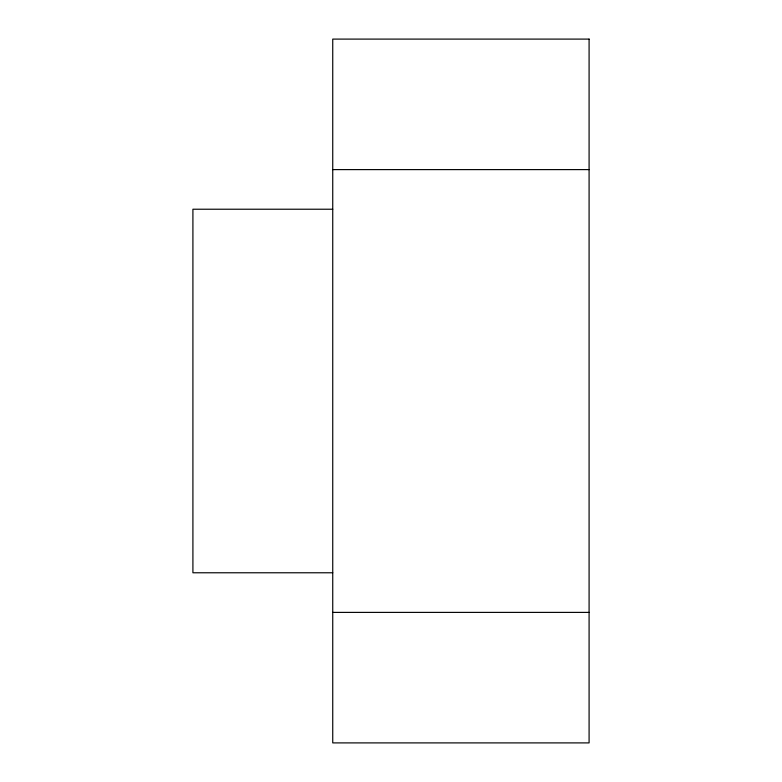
<?xml version="1.0" encoding="UTF-8"?>
<svg xmlns="http://www.w3.org/2000/svg" width="782" height="782" viewBox="0 0 782 782"><rect width="100%" height="100%" fill="white"/><g stroke="black" fill="none" stroke-linecap="round" stroke-linejoin="round"><path stroke-width="1.17" d="M332.741 169.606L589.09 169.606M332.741 209.224L192.91 209.224L192.91 572.776L332.741 572.776M332.741 612.394L589.09 612.394M589.09 39.1L332.741 39.1L332.741 742.9L589.09 742.9L589.09 39.1"/></g></svg>
